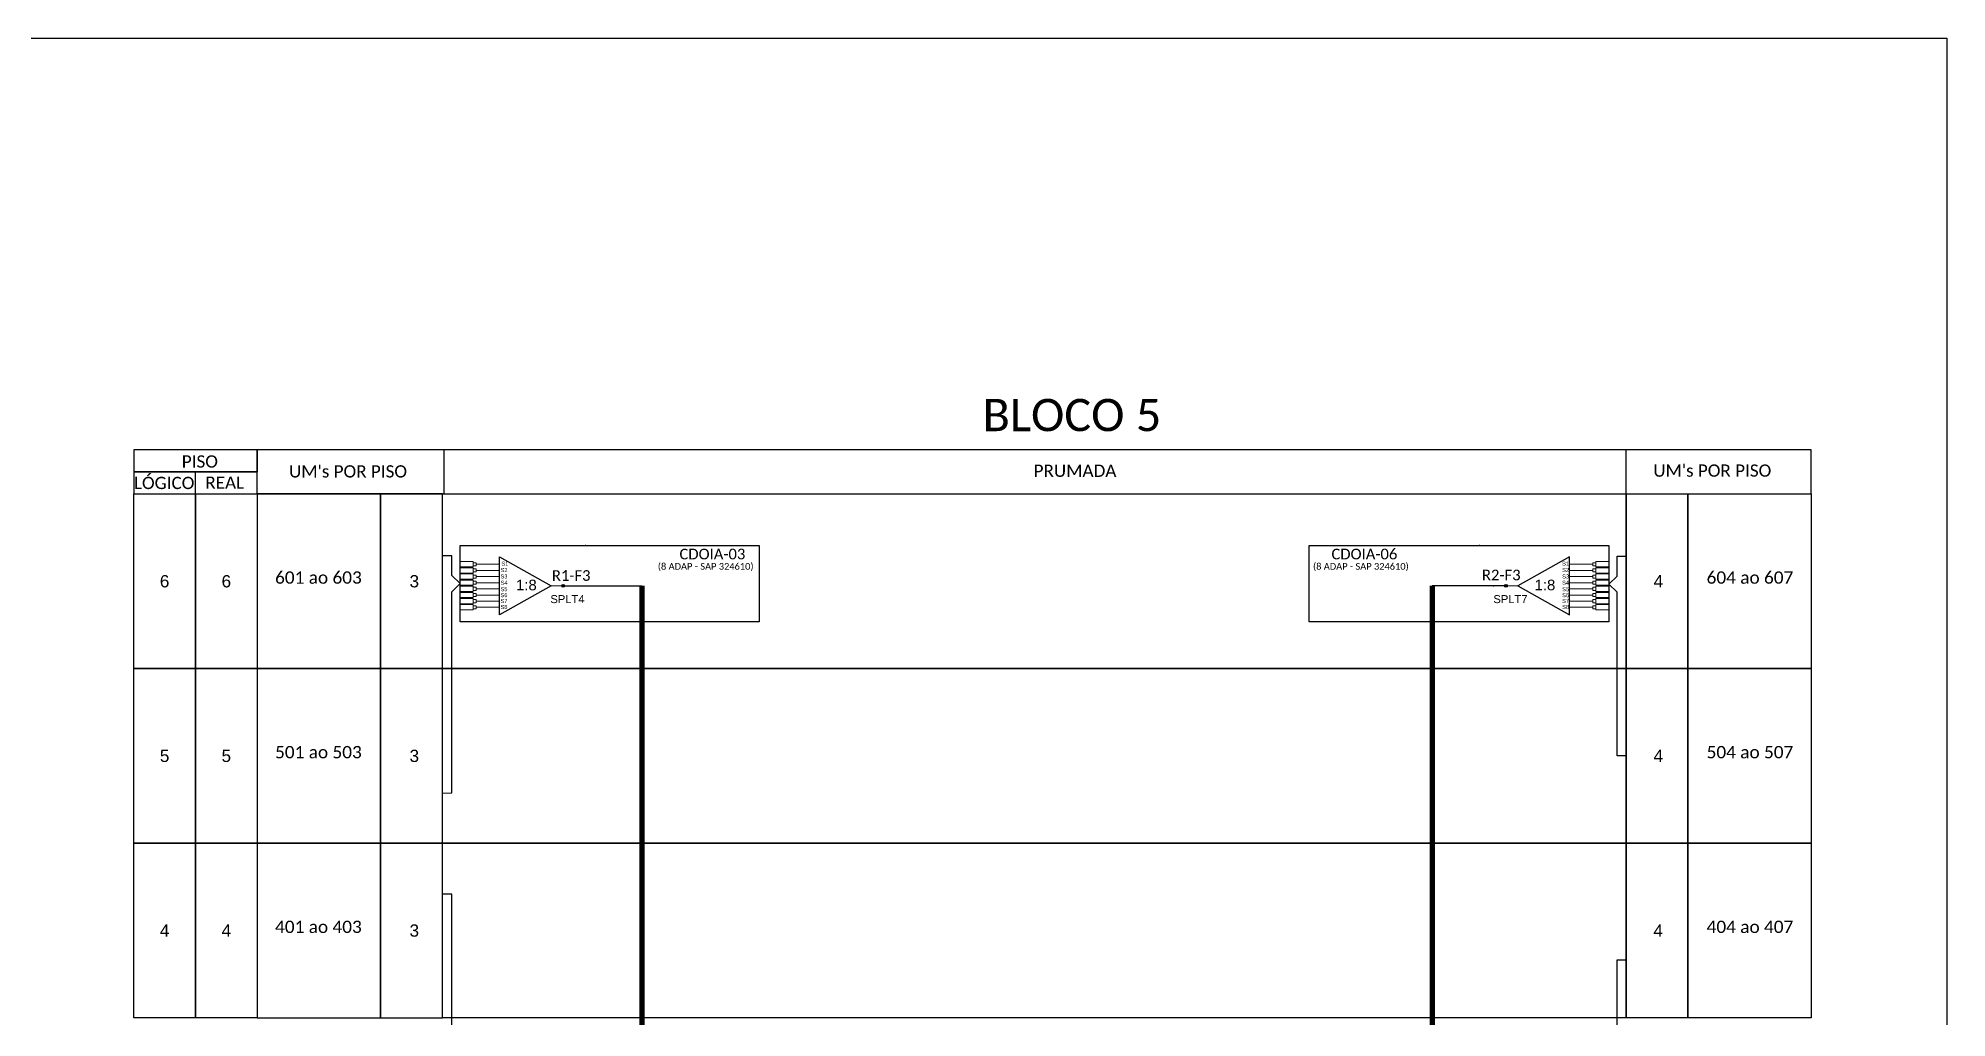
# Model space of a CAD drawing. Header units: inches. Extents: x 1064 to 5530, y 550 to 970.
# Drawn here: x 5244.1 to 5530.4, y 823.4 to 970.4 of the extents above; entities that cross this region are included whole.
import ezdxf
from ezdxf.enums import TextEntityAlignment as Align

# ---------------------------------------------------------------- set-up
doc = ezdxf.new("R2010")
doc.units = ezdxf.units.IN
doc.header["$MEASUREMENT"] = 0
doc.styles.add('ARIAL', font='arial.ttf')
doc.styles.add('WMF-Calibri0', font='calibri.ttf')

# ---------------------------------------------------------------- blocks, each defined once
blk = doc.blocks.new('A$C64B91533')
at = {"color": 0}
for points in [[(0, 4.11), (23.15, 4.11), (23.15, 8.22), (0, 8.22)], [(0, 0), (23.15, 0), (23.15, 4.11), (0, 4.11)]]:
    blk.add_lwpolyline(points, close=True, dxfattribs=at)
for points in [[(23.15, 0), (314.47, 0), (314.47, 8.22), (23.15, 8.22), (23.15, 8.22), (23.15, 4.11)], [(58.2, 0), (58.2, 8.22)], [(279.76, 0), (279.76, 8.22)], [(11.57, 0), (11.57, 4.11)]]:
    blk.add_lwpolyline(points)
at = {"color": 0, "style": 'WMF-Calibri0'}
for s, p in [('     PISO', (4.96, 4.92)), ('  LÓGICO', (-1.58, 0.89)), ("UM's POR PISO", (29.11, 3.06)), ('PRUMADA', (168.7, 3.18)), ("UM's POR PISO", (284.86, 3.21)), ('    REAL', (10.18, 0.95))]:
    blk.add_text(s, height=2.3, dxfattribs=at).set_placement(p)
blk = doc.blocks.new('SPLT_1-8_SC-APC_ESQ')
at = {"color": 3, "lineweight": 0}
for points in [[(2.41, -3.02), (0, -3.02)], [(2.41, -3.02), (2.41, -4)], [(2.99, -3.51), (7.37, -3.51)], [(2.41, -4), (0, -4)], [(2.41, -4.17), (0, -4.17)], [(2.41, -5.16), (0, -5.16)], [(2.41, -5.32), (0, -5.32)], [(2.41, -6.31), (0, -6.31)], [(2.41, -6.48), (0, -6.48)], [(2.41, -4.17), (2.41, -5.16)], [(2.41, -5.32), (2.41, -6.31)], [(2.41, -6.48), (2.41, -7.46)], [(7.37, -4.66), (2.99, -4.66)], [(7.37, -5.82), (2.99, -5.82)], [(7.37, -6.97), (2.99, -6.97)], [(2.41, -7.46), (0, -7.46)], [(2.41, -7.63), (0, -7.63)], [(2.41, -8.62), (0, -8.62)], [(2.41, -8.78), (0, -8.78)], [(2.41, -9.77), (0, -9.77)], [(2.41, -9.94), (0, -9.94)], [(2.41, -7.63), (2.41, -8.62)], [(2.41, -8.78), (2.41, -9.77)], [(2.41, -9.94), (2.41, -10.92)], [(7.37, -8.12), (2.99, -8.12)], [(7.37, -9.28), (2.99, -9.28)], [(7.37, -10.43), (2.99, -10.43)], [(2.41, -10.92), (0, -10.92)], [(2.41, -11.09), (0, -11.09)], [(2.41, -12.08), (0, -12.08)], [(2.41, -11.09), (2.41, -12.08)], [(7.37, -11.58), (2.99, -11.58)]]:
    blk.add_lwpolyline(points, dxfattribs=at)
for points in [[(2.99, -3.22), (2.41, -3.22), (2.41, -3.8), (2.99, -3.8)], [(2.99, -4.38), (2.41, -4.38), (2.41, -4.95), (2.99, -4.95)], [(2.99, -5.53), (2.41, -5.53), (2.41, -6.1), (2.99, -6.1)], [(2.99, -6.68), (2.41, -6.68), (2.41, -7.26), (2.99, -7.26)], [(2.99, -7.84), (2.41, -7.84), (2.41, -8.41), (2.99, -8.41)], [(2.99, -8.99), (2.41, -8.99), (2.41, -9.56), (2.99, -9.56)], [(2.99, -10.14), (2.41, -10.14), (2.41, -10.72), (2.99, -10.72)], [(2.99, -11.3), (2.41, -11.3), (2.41, -11.87), (2.99, -11.87)]]:
    blk.add_lwpolyline(points, close=True, dxfattribs=at)
at = {"color": 1}
blk.add_lwpolyline([(7.37, -2.1), (17.04, -7.55), (7.37, -13), (7.37, -2.1)], dxfattribs=at)
at = {"color": 1, "lineweight": 0}
blk.add_lwpolyline([(17.04, -7.55), (19.26, -7.55)], dxfattribs=at)
at = {"color": 1, "style": 'ARIAL'}
for s, height, p in [('S1', 0.75, (7.7, -3.78)), ('S3', 0.75, (7.55, -6.18)), ('S4', 0.75, (7.55, -7.36)), ('S2', 0.75, (7.56, -4.97)), ('1:8', 2, (10.45, -8.4)), ('S5', 0.75, (7.55, -8.57)), ('S6', 0.75, (7.55, -9.69)), ('S7', 0.75, (7.55, -10.78)), ('S8', 0.75, (7.55, -11.9))]:
    blk.add_text(s, height=height, dxfattribs=at).set_placement(p)
blk = doc.blocks.new('SPLT_1-8_SC-APC')
at = {"color": 1}
blk.add_lwpolyline([(-7.37, -2.1), (-17.04, -7.55), (-7.37, -13), (-7.37, -2.1)], dxfattribs=at)
at = {"color": 3, "lineweight": 0}
for points in [[(-2.99, -3.51), (-7.37, -3.51)], [(-2.41, -3.02), (-2.41, -4)], [(-2.41, -3.02), (0, -3.02)], [(-7.37, -4.66), (-2.99, -4.66)], [(-7.37, -5.82), (-2.99, -5.82)], [(-7.37, -6.97), (-2.99, -6.97)], [(-2.41, -4), (0, -4)], [(-2.41, -4.17), (-2.41, -5.16)], [(-2.41, -4.17), (0, -4.17)], [(-2.41, -5.16), (0, -5.16)], [(-2.41, -5.32), (-2.41, -6.31)], [(-2.41, -5.32), (0, -5.32)], [(-2.41, -6.31), (0, -6.31)], [(-2.41, -6.48), (-2.41, -7.46)], [(-2.41, -6.48), (0, -6.48)], [(-7.37, -8.12), (-2.99, -8.12)], [(-7.37, -9.28), (-2.99, -9.28)], [(-7.37, -10.43), (-2.99, -10.43)], [(-2.41, -7.46), (0, -7.46)], [(-2.41, -7.63), (-2.41, -8.62)], [(-2.41, -7.63), (0, -7.63)], [(-2.41, -8.62), (0, -8.62)], [(-2.41, -8.78), (-2.41, -9.77)], [(-2.41, -8.78), (0, -8.78)], [(-2.41, -9.77), (0, -9.77)], [(-2.41, -9.94), (-2.41, -10.92)], [(-2.41, -9.94), (0, -9.94)], [(-7.37, -11.58), (-2.99, -11.58)], [(-2.41, -10.92), (0, -10.92)], [(-2.41, -11.09), (-2.41, -12.08)], [(-2.41, -11.09), (0, -11.09)], [(-2.41, -12.08), (0, -12.08)]]:
    blk.add_lwpolyline(points, dxfattribs=at)
for points in [[(-2.99, -3.22), (-2.41, -3.22), (-2.41, -3.8), (-2.99, -3.8)], [(-2.99, -4.38), (-2.41, -4.38), (-2.41, -4.95), (-2.99, -4.95)], [(-2.99, -5.53), (-2.41, -5.53), (-2.41, -6.1), (-2.99, -6.1)], [(-2.99, -6.68), (-2.41, -6.68), (-2.41, -7.26), (-2.99, -7.26)], [(-2.99, -7.84), (-2.41, -7.84), (-2.41, -8.41), (-2.99, -8.41)], [(-2.99, -8.99), (-2.41, -8.99), (-2.41, -9.56), (-2.99, -9.56)], [(-2.99, -10.14), (-2.41, -10.14), (-2.41, -10.72), (-2.99, -10.72)], [(-2.99, -11.3), (-2.41, -11.3), (-2.41, -11.87), (-2.99, -11.87)]]:
    blk.add_lwpolyline(points, close=True, dxfattribs=at)
at = {"color": 1, "lineweight": 0}
blk.add_lwpolyline([(-17.04, -7.55), (-19.26, -7.55)], dxfattribs=at)
at = {"color": 1, "style": 'ARIAL'}
for s, height, p in [('S1', 0.75, (-8.74, -3.78)), ('1:8', 2, (-13.91, -8.4)), ('S2', 0.75, (-8.74, -4.97)), ('S3', 0.75, (-8.74, -6.18)), ('S4', 0.75, (-8.74, -7.36)), ('S5', 0.75, (-8.74, -8.57)), ('S6', 0.75, (-8.74, -9.69)), ('S7', 0.75, (-8.74, -10.78)), ('S8', 0.75, (-8.74, -11.9))]:
    blk.add_text(s, height=height, dxfattribs=at).set_placement(p)
blk = doc.blocks.new('A$C415C251F')
at = {"color": 3}
blk.add_point((0, 0), dxfattribs=at)
blk = doc.blocks.new('LEG_CDOIA8_C-SPLT_ESQ')
at = {"color": 3, "extrusion": (0, 0, -1), "xscale": -1, "zscale": -1}
blk.add_blockref('A$C415C251F', (0, 0), dxfattribs=at)
at = {"color": 1, "style": 'WMF-Calibri0', "flags": 4}
blk.add_attdef('MODELO', text='', height=1.5, dxfattribs=at).set_placement((22.54, -4.54), align=Align.CENTER)
blk.add_attdef('CDO', (21.44, -2.61), '', height=2, dxfattribs=at)
at = {"style": 'ARIAL', "flags": 4}
blk.add_attdef('SPLITAGEM', text='', height=1.5, dxfattribs=at).set_placement((18.61, -12.59), align=Align.CENTER)
blk = doc.blocks.new('LEG_CDOIA8_C-SPLT_DIR')
at = {"color": 3}
blk.add_blockref('A$C415C251F', (0, 0), dxfattribs=at)
at = {"color": 1, "style": 'WMF-Calibri0', "flags": 4}
blk.add_attdef('CDO', (-26.84, -2.61), '', height=2, dxfattribs=at)
blk.add_attdef('MODELO', text='', height=1.5, dxfattribs=at).set_placement((-22.23, -4.54), align=Align.CENTER)
at = {"style": 'ARIAL', "flags": 4}
blk.add_attdef('SPLITAGEM', text='', height=1.5, dxfattribs=at).set_placement((-18.36, -12.59), align=Align.CENTER)
blk = doc.blocks.new('SPLITTER_')
blk.add_point((0, 0))
at = {"style": 'ARIAL', "flags": 4}
blk.add_attdef('SPLT', (0, -3.26), '', height=1.5, dxfattribs=at)

msp = doc.modelspace()

# ---------------------------------------------------------------- hatches: boundary and pattern name
h = msp.add_hatch(color=3)
h.dxf.hatch_style = 1
edge = h.paths.add_edge_path()
edge.add_arc((5322.84, 888.23), 0.205, 0, 360)
h = msp.add_hatch(color=3)
h.dxf.hatch_style = 1
edge = h.paths.add_edge_path()
edge.add_arc((5464.26, 888.23), 0.205, 0, 360)

# ---------------------------------------------------------------- linework, layer by layer
for points in [[(4936.37, 970.36), (5530.37, 970.36), (5530.37, 550.36), (4936.37, 550.36)], [(5258.45, 902.01), (5267.71, 902.01), (5267.71, 875.81), (5258.45, 875.81)], [(5267.71, 902.01), (5276.97, 902.01), (5276.97, 875.81), (5267.71, 875.81)], [(5295.48, 902.01), (5276.97, 902.01), (5276.97, 875.81), (5295.48, 875.81)], [(5304.74, 902.01), (5295.48, 902.01), (5295.48, 875.81), (5304.74, 875.81)], [(5304.74, 902.01), (5482.26, 902.01), (5482.26, 875.81), (5304.74, 875.81)], [(5482.26, 902.01), (5491.51, 902.01), (5491.51, 875.81), (5482.26, 875.81)], [(5491.51, 902.01), (5510.03, 902.01), (5510.03, 875.81), (5491.51, 875.81)], [(5258.45, 875.81), (5267.71, 875.81), (5267.71, 849.62), (5258.45, 849.62)], [(5267.71, 875.81), (5276.97, 875.81), (5276.97, 849.62), (5267.71, 849.62)], [(5295.48, 875.81), (5276.97, 875.81), (5276.97, 849.62), (5295.48, 849.62)], [(5304.74, 875.81), (5295.48, 875.81), (5295.48, 849.62), (5304.74, 849.62)], [(5304.74, 875.81), (5482.26, 875.81), (5482.26, 849.62), (5304.74, 849.62)], [(5482.26, 875.81), (5491.51, 875.81), (5491.51, 849.62), (5482.26, 849.62)], [(5491.51, 875.81), (5510.03, 875.81), (5510.03, 849.62), (5491.51, 849.62)], [(5258.45, 849.62), (5267.71, 849.62), (5267.71, 823.42), (5258.45, 823.42)], [(5267.71, 849.62), (5276.97, 849.62), (5276.97, 823.42), (5267.71, 823.42)], [(5295.48, 849.62), (5276.97, 849.62), (5276.97, 823.42), (5295.48, 823.42)], [(5304.74, 849.62), (5295.48, 849.62), (5295.48, 823.42), (5304.74, 823.42)], [(5304.74, 849.62), (5482.26, 849.62), (5482.26, 823.42), (5304.74, 823.42)], [(5482.26, 849.62), (5491.51, 849.62), (5491.51, 823.42), (5482.26, 823.42)], [(5491.51, 849.62), (5510.03, 849.62), (5510.03, 823.42), (5491.51, 823.42)]]:
    msp.add_lwpolyline(points, close=True)
at = {"color": 1}
for points in [[(5307.43, 894.26), (5352.26, 894.26), (5352.26, 882.81), (5307.43, 882.81)], [(5434.72, 894.26), (5479.67, 894.26), (5479.67, 882.81), (5434.72, 882.81)]]:
    msp.add_lwpolyline(points, close=True, dxfattribs=at)
at = {"color": 3}
for points in [[(5306.18, 891.77), (5306.18, 892.72), (5304.74, 892.72)], [(5306.18, 885.94), (5306.18, 887.33), (5307.43, 888.54), (5306.18, 889.74), (5306.18, 892.16)], [(5306.18, 889.74), (5306.18, 891.77)], [(5480.92, 886.45), (5480.92, 887.24), (5479.67, 888.45), (5480.92, 889.65), (5480.92, 890.79)], [(5480.92, 890.79), (5480.92, 892.65), (5482.24, 892.65)], [(5306.18, 858.81), (5306.18, 885.94)], [(5480.93, 864.2), (5480.92, 887.24)], [(5482.26, 862.71), (5480.93, 862.71), (5480.93, 864.2)], [(5304.74, 857.13), (5306.18, 857.14), (5306.18, 858.81)], [(5306.18, 841.03), (5306.18, 841.98), (5304.74, 841.98)], [(5306.18, 820.93), (5306.18, 841.03)], [(5482.25, 804.8), (5480.93, 804.8), (5480.92, 807.95), (5479.66, 809.15), (5480.92, 810.36), (5480.92, 831.17)], [(5480.92, 831.17), (5480.92, 832.13), (5482.24, 832.13)]]:
    msp.add_lwpolyline(points, dxfattribs=at)
at = {"color": 5}
msp.add_lwpolyline([(5322.84, 888.23), (5334.66, 888.23)], dxfattribs=at)
at = {"color": 5, "const_width": 0.8}
msp.add_lwpolyline([(5334.66, 736.86), (5334.66, 888.23)], dxfattribs=at)
at = {"color": 6, "const_width": 0.8}
msp.add_lwpolyline([(5453.18, 737.64), (5453.19, 888.23)], dxfattribs=at)
at = {"color": 6}
msp.add_lwpolyline([(5464.26, 888.23), (5453.19, 888.23)], dxfattribs=at)
at = {"color": 3}
for centre in [(5322.84, 888.23), (5464.26, 888.23)]:
    msp.add_circle(centre, 0.205, dxfattribs=at)

# ---------------------------------------------------------------- block references
at = {"xscale": 0.8000000000001819, "yscale": 0.8000000000001819, "zscale": 0.8}
for name, p in [('A$C64B91533', (5258.45, 902.01)), ('SPLT_1-8_SC-APC_ESQ', (5307.43, 894.26))]:
    msp.add_blockref(name, p, dxfattribs=at)
at = {"color": 3}
ref = msp.add_blockref('LEG_CDOIA8_C-SPLT_ESQ', (5326.2, 894.26), dxfattribs=dict(at, xscale=0.8000000000001819, yscale=0.8000000000001819, zscale=0.8))
ref.add_attrib('CDO', 'CDOIA-03', (5340.3, 892.18), dxfattribs={"color": 1, "height": 1.6, "style": 'WMF-Calibri0'})
ref.add_attrib('MODELO', '(8 ADAP - SAP 324610)', dxfattribs={"color": 1, "height": 1, "style": 'WMF-Calibri0'}).set_placement((5344.23, 890.63), align=Align.CENTER)
at = {"color": 1}
ref = msp.add_blockref('LEG_CDOIA8_C-SPLT_DIR', (5460.28, 894.26), dxfattribs=dict(at, xscale=0.8000000000001819, yscale=0.8000000000001819, zscale=0.8))
ref.add_attrib('CDO', 'CDOIA-06', (5438.08, 892.18), dxfattribs={"color": 0, "height": 1.6, "style": 'WMF-Calibri0'})
ref.add_attrib('MODELO', '(8 ADAP - SAP 324610)', dxfattribs={"color": 0, "height": 1, "style": 'WMF-Calibri0'}).set_placement((5442.49, 890.63), align=Align.CENTER)
at = {"color": 3, "xscale": 0.8000000000001819, "yscale": 0.8000000000001819, "zscale": 0.8}
msp.add_blockref('SPLT_1-8_SC-APC', (5479.67, 894.26), dxfattribs=at)
ref = msp.add_blockref('SPLITTER_', (5320.94, 888.23), dxfattribs=dict(xscale=0.8000000000001819, yscale=0.8000000000001819, zscale=0.8))
ref.add_attrib('SPLT', 'SPLT4', (5320.94, 885.62), dxfattribs={"height": 1.2, "style": 'ARIAL'})
ref = msp.add_blockref('SPLITTER_', (5462.36, 888.23), dxfattribs=dict(xscale=0.8000000000001819, yscale=0.8000000000001819, zscale=0.8))
ref.add_attrib('SPLT', 'SPLT7', (5462.36, 885.62), dxfattribs={"height": 1.2, "style": 'ARIAL'})

# ---------------------------------------------------------------- texts
at = {"style": 'WMF-Calibri0'}
for s, height, p in [('BLOCO 5', 4.839, (5385.75, 911.41)), ('601 ao 603', 1.854, (5279.65, 888.53)), ('604 ao 607', 1.854, (5494.34, 888.53)), ('501 ao 503', 1.854, (5279.65, 862.34)), ('504 ao 507', 1.854, (5494.34, 862.34)), ('401 ao 403', 1.854, (5279.65, 836.14)), ('404 ao 407', 1.854, (5494.34, 836.14))]:
    msp.add_text(s, height=height, dxfattribs=at).set_placement(p)
at = {"color": 5, "style": 'WMF-Calibri0'}
msp.add_text('R1-F3', height=1.6, dxfattribs=at).set_placement((5321.16, 888.96))
at = {"color": 6, "style": 'WMF-Calibri0'}
msp.add_text('R2-F3', height=1.6, dxfattribs=at).set_placement((5460.65, 889.04))
at = {"style": 'ARIAL', "flags": 12}
for tag, p in [('6', (5263.08, 888.9)), ('6', (5272.34, 888.9)), ('3', (5300.53, 888.9)), ('4', (5487.1, 888.9)), ('5', (5263.08, 862.71)), ('5', (5272.34, 862.71)), ('3', (5300.53, 862.71)), ('4', (5487.1, 862.71)), ('4', (5263.08, 836.51)), ('4', (5272.34, 836.51)), ('3', (5300.53, 836.51)), ('4', (5487.08, 836.51))]:
    msp.add_attdef(tag, text='XX', height=1.84, dxfattribs=at).set_placement(p, align=Align.MIDDLE_CENTER)

doc.saveas('drawing.dxf')
